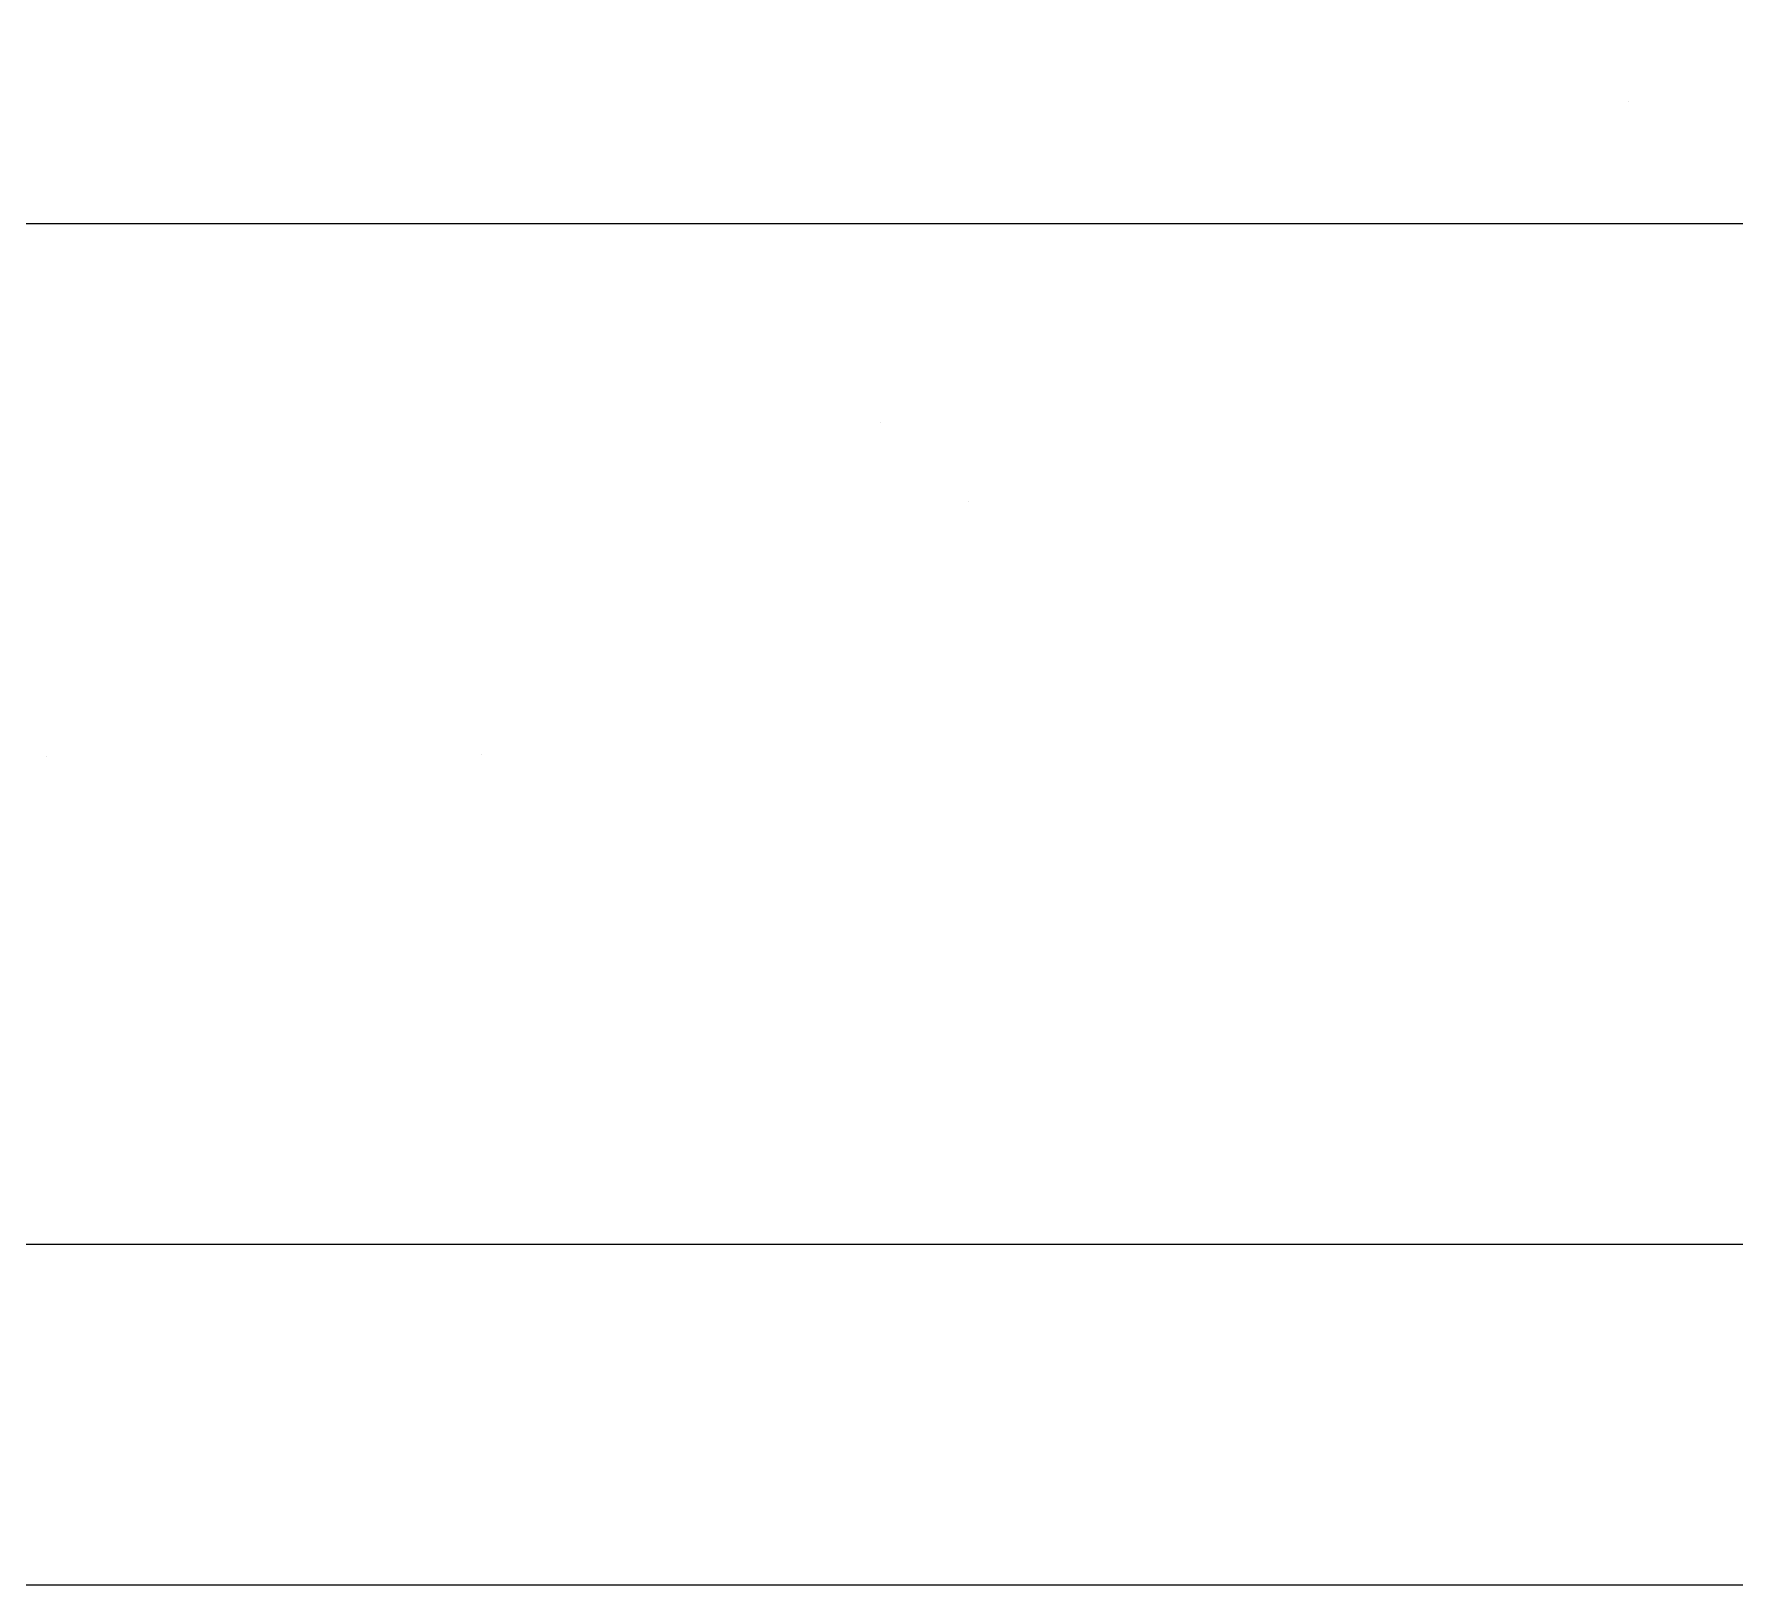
# Model space of a CAD drawing. Extents: x 0.1 to 49.5, y 17.6 to 52.5.
# Drawn here: x 5.825 to 8.758, y 17.644 to 20.318 of the extents above; entities that cross this region are included whole.
import ezdxf

# ---------------------------------------------------------------- set-up
doc = ezdxf.new("R2010")
doc.units = 0
doc.layers.get('0').update_dxf_attribs({"linetype": 'CONTINUOUS'})

msp = doc.modelspace()

# ---------------------------------------------------------------- linework, layer by layer
at = {"color": 7, "const_width": 0.0000000783}
for points in [[(8.6776, 20.1186), (8.6776, 20.3182), (8.6556, 20.3182), (8.6556, 20.1186), (8.6776, 20.1186)], [(7.4905, 20.1364), (7.4985, 20.1295), (7.5064, 20.124), (7.5141, 20.1201), (7.5218, 20.1174), (7.5299, 20.1158), (7.5384, 20.1153), (7.5516, 20.1166), (7.5626, 20.1205), (7.5713, 20.127), (7.5777, 20.1354), (7.5816, 20.1454), (7.5829, 20.1567), (7.5824, 20.1636), (7.5809, 20.17), (7.5785, 20.1761), (7.5753, 20.1816), (7.5715, 20.1863), (7.5671, 20.1902), (7.5622, 20.1934), (7.5569, 20.1961), (7.5512, 20.1982), (7.5462, 20.1995), (7.5396, 20.2007), (7.5316, 20.2019), (7.5154, 20.2044), (7.5023, 20.2072), (7.4923, 20.2103), (7.4922, 20.2133), (7.4922, 20.2154), (7.4922, 20.2167), (7.4929, 20.2257), (7.495, 20.2328), (7.4984, 20.2378), (7.505, 20.2425), (7.5134, 20.2452), (7.5236, 20.2462), (7.533, 20.2455), (7.5407, 20.2435), (7.5465, 20.2401), (7.551, 20.235), (7.5547, 20.2279), (7.5575, 20.2187), (7.5791, 20.2219), (7.5767, 20.2315), (7.5734, 20.2398), (7.5694, 20.2468), (7.5642, 20.2526), (7.5577, 20.2574), (7.5499, 20.2613), (7.5409, 20.2642), (7.5311, 20.2659), (7.5204, 20.2664), (7.51, 20.266), (7.5009, 20.2645), (7.4933, 20.2621), (7.487, 20.2589), (7.4819, 20.2553), (7.478, 20.2511), (7.475, 20.2463), (7.4727, 20.2408), (7.4711, 20.2344), (7.4705, 20.2291), (7.4701, 20.2216), (7.47, 20.2118), (7.47, 20.1792), (7.4699, 20.1592), (7.4694, 20.1448), (7.4686, 20.1359), (7.4674, 20.13), (7.4655, 20.1242), (7.463, 20.1186), (7.4861, 20.1186), (7.4881, 20.124), (7.4895, 20.1299), (7.4905, 20.1364)], [(7.7097, 20.1617), (7.6879, 20.1656), (7.6859, 20.1566), (7.6825, 20.1492), (7.6776, 20.1432), (7.6713, 20.1389), (7.6635, 20.1363), (7.6542, 20.1355), (7.6449, 20.1362), (7.6374, 20.1385), (7.6316, 20.1423), (7.6275, 20.1472), (7.6251, 20.1526), (7.6243, 20.1585), (7.625, 20.1636), (7.6272, 20.168), (7.6308, 20.1715), (7.6353, 20.1739), (7.6428, 20.1767), (7.6533, 20.1799), (7.6678, 20.1842), (7.679, 20.1881), (7.6869, 20.1916), (7.6927, 20.1954), (7.6974, 20.1999), (7.7012, 20.2054), (7.7038, 20.2114), (7.7055, 20.2179), (7.706, 20.2248), (7.7055, 20.2311), (7.7042, 20.237), (7.702, 20.2427), (7.699, 20.2479), (7.6954, 20.2524), (7.6912, 20.2564), (7.6873, 20.259), (7.6826, 20.2614), (7.6771, 20.2635), (7.6711, 20.2651), (7.6647, 20.2661), (7.6581, 20.2664), (7.6483, 20.2659), (7.6393, 20.2643), (7.6312, 20.2615), (7.6241, 20.2579), (7.6184, 20.2535), (7.6141, 20.2483), (7.6108, 20.2421), (7.6083, 20.2346), (7.6065, 20.2259), (7.6281, 20.2226), (7.6297, 20.2295), (7.6325, 20.2353), (7.6366, 20.24), (7.6419, 20.2435), (7.6486, 20.2456), (7.6565, 20.2463), (7.6657, 20.2457), (7.6729, 20.2438), (7.6782, 20.2407), (7.6818, 20.2368), (7.684, 20.2324), (7.6847, 20.2276), (7.6844, 20.2246), (7.6835, 20.2217), (7.682, 20.2191), (7.6798, 20.2166), (7.677, 20.2144), (7.6735, 20.2125), (7.6699, 20.2112), (7.6634, 20.2091), (7.654, 20.2063), (7.64, 20.2019), (7.6291, 20.1981), (7.6214, 20.1949), (7.6157, 20.1915), (7.6108, 20.1872), (7.6069, 20.182), (7.6039, 20.1759), (7.6022, 20.169), (7.6016, 20.1611), (7.6023, 20.1531), (7.6045, 20.1454), (7.608, 20.138), (7.613, 20.1313), (7.6191, 20.1257), (7.6266, 20.1212), (7.635, 20.118), (7.6442, 20.116), (7.654, 20.1153), (7.6696, 20.1166), (7.6825, 20.1205), (7.6927, 20.127), (7.7005, 20.1361), (7.7061, 20.1477), (7.7097, 20.1617)], [(7.7513, 20.1651), (7.7285, 20.162), (7.7332, 20.1483), (7.7398, 20.1368), (7.7485, 20.1276), (7.7591, 20.1208), (7.7715, 20.1167), (7.7858, 20.1153), (7.8035, 20.1175), (7.8186, 20.124), (7.831, 20.1349), (7.8403, 20.1496), (7.8459, 20.1679), (7.8478, 20.1897), (7.8459, 20.2122), (7.8402, 20.231), (7.8308, 20.2463), (7.8185, 20.2575), (7.8038, 20.2642), (7.787, 20.2664), (7.7706, 20.2642), (7.7564, 20.2577), (7.7443, 20.2467), (7.7352, 20.2317), (7.7296, 20.2132), (7.7278, 20.1912), (7.7278, 20.1895), (7.7279, 20.1873), (7.7279, 20.1846), (7.825, 20.1846), (7.8231, 20.17), (7.819, 20.1578), (7.8128, 20.1481), (7.805, 20.1411), (7.7959, 20.1369), (7.7856, 20.1355), (7.7779, 20.1363), (7.771, 20.1386), (7.7649, 20.1425), (7.7596, 20.1482), (7.7551, 20.1557), (7.7513, 20.1651)], [(7.9242, 20.1186), (7.9242, 20.2632), (7.9044, 20.2632), (7.9044, 20.2412), (7.8994, 20.2503), (7.8947, 20.2571), (7.8903, 20.2615), (7.8859, 20.2643), (7.8812, 20.2659), (7.8762, 20.2664), (7.8687, 20.2656), (7.8612, 20.2629), (7.8535, 20.2585), (7.8611, 20.2358), (7.8665, 20.2388), (7.8719, 20.2405), (7.8773, 20.2411), (7.8819, 20.2406), (7.8863, 20.239), (7.8903, 20.2363), (7.8937, 20.2326), (7.8965, 20.2282), (7.8985, 20.2229), (7.9005, 20.2139), (7.9017, 20.2044), (7.9022, 20.1943), (7.9022, 20.1186), (7.9242, 20.1186)], [(8.0635, 20.0632), (8.0635, 20.2632), (8.0434, 20.2632), (8.0434, 20.2444), (8.0385, 20.2511), (8.0331, 20.2566), (8.0274, 20.2609), (8.021, 20.264), (8.0138, 20.2658), (8.0057, 20.2664), (7.995, 20.2654), (7.9852, 20.2622), (7.9763, 20.2569), (7.9685, 20.2497), (7.9621, 20.2407), (7.957, 20.23), (7.9534, 20.2181), (7.9513, 20.2054), (7.9506, 20.192), (7.9513, 20.1777), (7.9537, 20.1643), (7.9577, 20.152), (7.9632, 20.1411), (7.9702, 20.132), (7.9786, 20.1248), (7.9878, 20.1195), (7.9974, 20.1164), (8.0073, 20.1153), (8.0144, 20.1159), (8.021, 20.1176), (8.0271, 20.1205), (8.0326, 20.1242), (8.0374, 20.1286), (8.0415, 20.1336), (8.0415, 20.0632), (8.0635, 20.0632)], [(8.2726, 20.1186), (8.2726, 20.2632), (8.2528, 20.2632), (8.2528, 20.2429), (8.2483, 20.2495), (8.2429, 20.2552), (8.2365, 20.26), (8.2294, 20.2636), (8.2217, 20.2657), (8.2134, 20.2664), (8.2043, 20.2657), (8.1964, 20.2635), (8.1897, 20.2598), (8.1841, 20.2547), (8.1798, 20.2485), (8.1766, 20.2411), (8.1653, 20.2552), (8.1519, 20.2636), (8.1364, 20.2664), (8.1245, 20.2651), (8.1146, 20.2611), (8.1067, 20.2545), (8.1009, 20.2452), (8.0974, 20.2329), (8.0962, 20.2178), (8.0962, 20.1186), (8.1182, 20.1186), (8.1182, 20.2097), (8.1184, 20.2186), (8.1191, 20.2256), (8.1203, 20.2308), (8.1221, 20.2349), (8.1247, 20.2383), (8.1281, 20.2412), (8.1321, 20.2434), (8.1365, 20.2448), (8.1413, 20.2452), (8.15, 20.2441), (8.1576, 20.2407), (8.1641, 20.2351), (8.1692, 20.2269), (8.1722, 20.2161), (8.1732, 20.2026), (8.1732, 20.1186), (8.1952, 20.1186), (8.1952, 20.2125), (8.1958, 20.2225), (8.1976, 20.2307), (8.2006, 20.237), (8.205, 20.2416), (8.2109, 20.2443), (8.2183, 20.2452), (8.2243, 20.2446), (8.2301, 20.2428), (8.2355, 20.2398), (8.2403, 20.2356), (8.2441, 20.2303), (8.2469, 20.2238), (8.2489, 20.2158), (8.2501, 20.2057), (8.2505, 20.1936), (8.2505, 20.1186), (8.2726, 20.1186)], [(8.323, 20.1651), (8.3002, 20.162), (8.3049, 20.1483), (8.3115, 20.1368), (8.3202, 20.1276), (8.3308, 20.1208), (8.3432, 20.1167), (8.3575, 20.1153), (8.3752, 20.1175), (8.3903, 20.124), (8.4027, 20.1349), (8.412, 20.1496), (8.4176, 20.1679), (8.4195, 20.1897), (8.4176, 20.2122), (8.4119, 20.231), (8.4026, 20.2463), (8.3902, 20.2575), (8.3755, 20.2642), (8.3587, 20.2664), (8.3423, 20.2642), (8.3281, 20.2577), (8.316, 20.2467), (8.3069, 20.2317), (8.3013, 20.2132), (8.2995, 20.1912), (8.2995, 20.1895), (8.2996, 20.1873), (8.2996, 20.1846), (8.3967, 20.1846), (8.3948, 20.17), (8.3907, 20.1578), (8.3845, 20.1481), (8.3767, 20.1411), (8.3676, 20.1369), (8.3573, 20.1355), (8.3496, 20.1363), (8.3427, 20.1386), (8.3366, 20.1425), (8.3313, 20.1482), (8.3268, 20.1557), (8.323, 20.1651)], [(8.5365, 20.1364), (8.5445, 20.1295), (8.5524, 20.124), (8.5601, 20.1201), (8.5678, 20.1174), (8.5759, 20.1158), (8.5844, 20.1153), (8.5976, 20.1166), (8.6086, 20.1205), (8.6173, 20.127), (8.6237, 20.1354), (8.6276, 20.1454), (8.6289, 20.1567), (8.6284, 20.1636), (8.6269, 20.17), (8.6245, 20.1761), (8.6213, 20.1816), (8.6175, 20.1863), (8.6131, 20.1902), (8.6082, 20.1934), (8.6029, 20.1961), (8.5972, 20.1982), (8.5922, 20.1995), (8.5856, 20.2007), (8.5776, 20.2019), (8.5614, 20.2044), (8.5483, 20.2072), (8.5383, 20.2103), (8.5382, 20.2133), (8.5382, 20.2154), (8.5382, 20.2167), (8.5389, 20.2257), (8.541, 20.2328), (8.5444, 20.2378), (8.551, 20.2425), (8.5594, 20.2452), (8.5696, 20.2462), (8.579, 20.2455), (8.5867, 20.2435), (8.5925, 20.2401), (8.597, 20.235), (8.6007, 20.2279), (8.6035, 20.2187), (8.6251, 20.2219), (8.6227, 20.2315), (8.6194, 20.2398), (8.6154, 20.2468), (8.6102, 20.2526), (8.6037, 20.2574), (8.5959, 20.2613), (8.587, 20.2642), (8.5771, 20.2659), (8.5664, 20.2664), (8.556, 20.266), (8.5469, 20.2645), (8.5393, 20.2621), (8.533, 20.2589), (8.5279, 20.2553), (8.524, 20.2511), (8.521, 20.2463), (8.5187, 20.2408), (8.5171, 20.2344), (8.5165, 20.2291), (8.5161, 20.2216), (8.516, 20.2118), (8.516, 20.1792), (8.5159, 20.1592), (8.5154, 20.1448), (8.5146, 20.1359), (8.5134, 20.13), (8.5115, 20.1242), (8.509, 20.1186), (8.5321, 20.1186), (8.5341, 20.124), (8.5355, 20.1299), (8.5365, 20.1364)], [(7.7511, 20.2048), (7.7527, 20.2159), (7.7554, 20.225), (7.7594, 20.2321), (7.7671, 20.24), (7.7762, 20.2447), (7.7867, 20.2463), (7.7963, 20.245), (7.8048, 20.2413), (7.8123, 20.235), (7.8182, 20.2266), (7.822, 20.2165), (7.8237, 20.2048), (7.7511, 20.2048)], [(8.0436, 20.1901), (8.0424, 20.1731), (8.039, 20.1593), (8.0334, 20.1488), (8.0261, 20.1414), (8.0179, 20.137), (8.0088, 20.1355), (7.9994, 20.137), (7.991, 20.1416), (7.9836, 20.1493), (7.9778, 20.1602), (7.9743, 20.1745), (7.9731, 20.1921), (7.9742, 20.209), (7.9776, 20.2228), (7.9833, 20.2335), (7.9906, 20.2411), (7.9987, 20.2457), (8.0078, 20.2472), (8.0168, 20.2456), (8.0251, 20.2407), (8.0327, 20.2326), (8.0387, 20.2214), (8.0423, 20.2072), (8.0436, 20.1901)], [(8.3228, 20.2048), (8.3244, 20.2159), (8.3271, 20.225), (8.3311, 20.2321), (8.3388, 20.24), (8.3479, 20.2447), (8.3584, 20.2463), (8.368, 20.245), (8.3765, 20.2413), (8.384, 20.235), (8.3899, 20.2266), (8.3937, 20.2165), (8.3954, 20.2048), (8.3228, 20.2048)], [(7.4923, 20.1912), (7.5016, 20.1877), (7.5137, 20.1846), (7.5283, 20.1819), (7.5365, 20.1804), (7.5429, 20.1787), (7.5476, 20.177), (7.551, 20.1749), (7.5539, 20.1722), (7.5563, 20.169), (7.558, 20.1654), (7.559, 20.1615), (7.5593, 20.1574), (7.5586, 20.1512), (7.5564, 20.1458), (7.5527, 20.1411), (7.5475, 20.1374), (7.541, 20.1352), (7.5331, 20.1345), (7.5249, 20.1352), (7.5174, 20.1373), (7.5104, 20.1407), (7.5044, 20.1453), (7.4995, 20.151), (7.4959, 20.1577), (7.4939, 20.1641), (7.4927, 20.1722), (7.4923, 20.1822), (7.4923, 20.1912)], [(8.5383, 20.1912), (8.5476, 20.1877), (8.5597, 20.1846), (8.5743, 20.1819), (8.5825, 20.1804), (8.5889, 20.1787), (8.5936, 20.177), (8.597, 20.1749), (8.5999, 20.1722), (8.6023, 20.169), (8.604, 20.1654), (8.605, 20.1615), (8.6053, 20.1574), (8.6046, 20.1512), (8.6024, 20.1458), (8.5987, 20.1411), (8.5935, 20.1374), (8.587, 20.1352), (8.5791, 20.1345), (8.5709, 20.1352), (8.5634, 20.1373), (8.5564, 20.1407), (8.5504, 20.1453), (8.5456, 20.151), (8.5419, 20.1577), (8.5399, 20.1641), (8.5387, 20.1722), (8.5383, 20.1822), (8.5383, 20.1912)], [(7.4296, 20.1186), (7.4296, 20.1465), (7.4045, 20.1465), (7.4045, 20.1186), (7.4296, 20.1186)], [(7.3255, 19.6501), (7.3212, 19.6953), (7.3081, 19.7334), (7.2863, 19.7645), (7.2576, 19.7875), (7.2238, 19.8013), (7.185, 19.8059), (7.1588, 19.8037), (7.1344, 19.7972), (7.1117, 19.7864), (7.0917, 19.7718), (7.0751, 19.7537), (7.062, 19.7323), (7.0525, 19.7081), (7.0467, 19.6818), (7.0448, 19.6535), (7.0468, 19.6248), (7.0529, 19.5982), (7.0629, 19.5736), (7.0765, 19.552), (7.0936, 19.5342), (7.1139, 19.5203), (7.1365, 19.5102), (7.1603, 19.5042), (7.1852, 19.5021), (7.2118, 19.5044), (7.2365, 19.511), (7.2593, 19.5222), (7.2793, 19.5371), (7.2957, 19.5554), (7.3087, 19.5768), (7.3181, 19.6004), (7.3237, 19.6248), (7.3255, 19.6501)], [(7.4953, 19.6223), (7.4953, 19.6567), (7.371, 19.6569), (7.371, 19.548), (7.3903, 19.534), (7.41, 19.5226), (7.43, 19.5137), (7.4505, 19.5073), (7.4713, 19.5034), (7.4925, 19.5021), (7.5205, 19.5042), (7.5466, 19.5104), (7.5711, 19.5207), (7.5927, 19.5348), (7.6105, 19.5527), (7.6244, 19.5742), (7.6344, 19.5985), (7.6405, 19.6246), (7.6425, 19.6525), (7.6405, 19.6804), (7.6345, 19.7071), (7.6245, 19.7325), (7.6108, 19.7551), (7.5937, 19.7735), (7.573, 19.7876), (7.5494, 19.7976), (7.5236, 19.8037), (7.4955, 19.8057), (7.475, 19.8045), (7.4558, 19.8011), (7.4379, 19.7953), (7.422, 19.7876), (7.4086, 19.778), (7.3976, 19.7666), (7.3886, 19.7531), (7.3812, 19.7371), (7.3754, 19.7186), (7.4104, 19.709), (7.4152, 19.7228), (7.4207, 19.7346), (7.4268, 19.7442), (7.4343, 19.7522), (7.4437, 19.759), (7.4549, 19.7647), (7.4675, 19.769), (7.4809, 19.7716), (7.4953, 19.7724), (7.5123, 19.7715), (7.5276, 19.7688), (7.5414, 19.7643), (7.5535, 19.7583), (7.5639, 19.7512), (7.5727, 19.743), (7.58, 19.7339), (7.5862, 19.7242), (7.5912, 19.714), (7.5974, 19.6953), (7.6012, 19.6756), (7.6024, 19.6549), (7.6009, 19.6302), (7.5964, 19.6083), (7.5889, 19.5892), (7.5785, 19.5731), (7.5654, 19.56), (7.5496, 19.55), (7.532, 19.5429), (7.5137, 19.5386), (7.4947, 19.5372), (7.478, 19.5383), (7.4616, 19.5415), (7.4455, 19.5469), (7.4307, 19.5535), (7.4186, 19.5604), (7.409, 19.5676), (7.409, 19.6223), (7.4953, 19.6223)], [(7.74, 19.5071), (7.74, 19.8006), (7.7011, 19.8006), (7.7011, 19.5071), (7.74, 19.5071)], [(8.0427, 19.5071), (8.0427, 19.8006), (7.9416, 19.8006), (7.9205, 19.8002), (7.9031, 19.7988), (7.8893, 19.7964), (7.8733, 19.7915), (7.859, 19.7845), (7.8463, 19.7754), (7.8321, 19.7611), (7.8205, 19.7444), (7.8115, 19.7253), (7.8051, 19.7039), (7.8013, 19.6807), (7.8, 19.6555), (7.8009, 19.6341), (7.8035, 19.6143), (7.8078, 19.5962), (7.8135, 19.58), (7.8202, 19.5658), (7.8278, 19.5535), (7.8362, 19.543), (7.8452, 19.5341), (7.8546, 19.5269), (7.8649, 19.5209), (7.8766, 19.516), (7.8896, 19.5122), (7.904, 19.5094), (7.9197, 19.5077), (7.9368, 19.5071), (8.0427, 19.5071)], [(8.3734, 19.6501), (8.369, 19.6953), (8.356, 19.7334), (8.3342, 19.7645), (8.3055, 19.7875), (8.2717, 19.8013), (8.2329, 19.8059), (8.2067, 19.8037), (8.1822, 19.7972), (8.1596, 19.7864), (8.1396, 19.7718), (8.123, 19.7537), (8.1098, 19.7323), (8.1003, 19.7081), (8.0946, 19.6818), (8.0927, 19.6535), (8.0947, 19.6248), (8.1007, 19.5982), (8.1107, 19.5736), (8.1244, 19.552), (8.1414, 19.5342), (8.1618, 19.5203), (8.1844, 19.5102), (8.2081, 19.5042), (8.2331, 19.5021), (8.2597, 19.5044), (8.2844, 19.511), (8.3071, 19.5222), (8.3271, 19.5371), (8.3436, 19.5554), (8.3566, 19.5768), (8.3659, 19.6004), (8.3715, 19.6248), (8.3734, 19.6501)], [(8.4483, 19.6101), (8.4094, 19.6002), (8.4198, 19.5709), (8.4344, 19.5465), (8.4534, 19.5273), (8.4761, 19.5133), (8.502, 19.5049), (8.531, 19.5021), (8.5606, 19.5043), (8.5864, 19.5107), (8.6081, 19.5215), (8.6264, 19.5363), (8.6415, 19.5549), (8.6534, 19.5774), (8.662, 19.6024), (8.6672, 19.6287), (8.6689, 19.6561), (8.667, 19.6854), (8.6611, 19.712), (8.6514, 19.7361), (8.6381, 19.757), (8.6215, 19.7743), (8.6015, 19.7879), (8.5793, 19.7978), (8.5555, 19.8037), (8.5304, 19.8057), (8.5026, 19.8032), (8.4779, 19.7957), (8.4563, 19.7832), (8.4383, 19.7663), (8.4243, 19.7452), (8.4144, 19.7202), (8.4527, 19.7112), (8.4605, 19.7306), (8.4704, 19.7461), (8.4823, 19.7578), (8.4964, 19.7659), (8.5127, 19.7708), (8.5312, 19.7724), (8.5525, 19.7706), (8.5713, 19.7652), (8.5877, 19.7562), (8.6014, 19.7442), (8.612, 19.7296), (8.6197, 19.7127), (8.6248, 19.6943), (8.6278, 19.6755), (8.6289, 19.6563), (8.6277, 19.6324), (8.624, 19.6106), (8.618, 19.5909), (8.6093, 19.5739), (8.598, 19.56), (8.584, 19.5492), (8.5683, 19.5415), (8.5516, 19.5369), (8.5342, 19.5354), (8.5135, 19.5375), (8.4951, 19.5437), (8.4789, 19.5542), (8.4655, 19.5688), (8.4552, 19.5874), (8.4483, 19.6101)], [(7.2855, 19.6495), (7.2823, 19.6166), (7.2728, 19.5888), (7.257, 19.5659), (7.2363, 19.5489), (7.2125, 19.5388), (7.1854, 19.5354), (7.1579, 19.5388), (7.1338, 19.5491), (7.1132, 19.5662), (7.0975, 19.5896), (7.088, 19.6188), (7.0849, 19.6537), (7.0862, 19.6766), (7.0903, 19.6974), (7.097, 19.7163), (7.1063, 19.7327), (7.1181, 19.7466), (7.1324, 19.7577), (7.1486, 19.7659), (7.1661, 19.7708), (7.1848, 19.7724), (7.211, 19.7693), (7.2347, 19.7598), (7.2558, 19.7441), (7.2723, 19.721), (7.2822, 19.6895), (7.2855, 19.6495)], [(8.3334, 19.6495), (8.3302, 19.6166), (8.3207, 19.5888), (8.3048, 19.5659), (8.2842, 19.5489), (8.2603, 19.5388), (8.2333, 19.5354), (8.2058, 19.5388), (8.1817, 19.5491), (8.1611, 19.5662), (8.1454, 19.5896), (8.1359, 19.6188), (8.1328, 19.6537), (8.1341, 19.6766), (8.1381, 19.6974), (8.1449, 19.7163), (8.1542, 19.7327), (8.166, 19.7466), (8.1803, 19.7577), (8.1965, 19.7659), (8.2139, 19.7708), (8.2327, 19.7724), (8.2589, 19.7693), (8.2825, 19.7598), (8.3036, 19.7441), (8.3202, 19.721), (8.3301, 19.6895), (8.3334, 19.6495)], [(7.9412, 19.5418), (7.9232, 19.5424), (7.908, 19.5442), (7.8956, 19.5472), (7.8854, 19.5513), (7.8766, 19.5564), (7.8693, 19.5624), (7.8608, 19.5727), (7.8536, 19.585), (7.8478, 19.5995), (7.8435, 19.6162), (7.8409, 19.635), (7.8401, 19.6561), (7.8417, 19.6844), (7.8468, 19.708), (7.8552, 19.7269), (7.866, 19.7415), (7.8782, 19.7526), (7.8919, 19.76), (7.9044, 19.7633), (7.9212, 19.7653), (7.9422, 19.766), (8.0038, 19.766), (8.0038, 19.5418), (7.9412, 19.5418)]]:
    msp.add_lwpolyline(points, dxfattribs=at)
at = {"color": 7}
for points in [[(0.7305, 19.9917), (24.2106, 19.9917)], [(48.8647, 18.2307), (0.7305, 18.2307)], [(49.4517, 17.6437), (0.1435, 17.6437)]]:
    msp.add_lwpolyline(points, dxfattribs=at)
at = {"color": 5, "const_width": 0.0000000783}
for points in [[(5.8453, 18.8732), (5.8453, 18.8317), (6.0548, 18.8317), (6.0545, 18.8419), (6.053, 18.8519), (6.0503, 18.8617), (6.0439, 18.8775), (6.0353, 18.8931), (6.0247, 18.9085), (6.0112, 18.9247), (5.9942, 18.9425), (5.9737, 18.9619), (5.943, 18.9911), (5.9197, 19.0159), (5.9039, 19.0365), (5.8938, 19.0545), (5.8877, 19.0718), (5.8857, 19.0885), (5.8876, 19.1047), (5.8931, 19.1192), (5.9023, 19.1318), (5.9144, 19.1417), (5.9288, 19.1475), (5.9454, 19.1495), (5.9629, 19.1474), (5.9779, 19.1412), (5.9904, 19.1308), (5.9998, 19.1167), (6.0055, 19.0994), (6.0075, 19.0789), (6.0475, 19.0834), (6.0422, 19.114), (6.0319, 19.1392), (6.0165, 19.1592), (5.9966, 19.1737), (5.9726, 19.1824), (5.9445, 19.1853), (5.9162, 19.1822), (5.8922, 19.1728), (5.8723, 19.1572), (5.8576, 19.137), (5.8487, 19.1137), (5.8457, 19.0875), (5.8466, 19.0735), (5.8492, 19.0596), (5.8535, 19.046), (5.8598, 19.0321), (5.8685, 19.0178), (5.8794, 19.0029), (5.894, 18.986), (5.914, 18.9654), (5.9394, 18.941), (5.9599, 18.9215), (5.9749, 18.9067), (5.9843, 18.8966), (5.9906, 18.8889), (5.9961, 18.8811), (6.0008, 18.8732), (5.8453, 18.8732)], [(6.2961, 19.0054), (6.2948, 19.0443), (6.291, 19.0778), (6.2846, 19.1059), (6.2756, 19.1293), (6.2641, 19.1489), (6.2502, 19.1646), (6.2337, 19.1761), (6.2145, 19.183), (6.1928, 19.1853), (6.1765, 19.184), (6.1615, 19.1802), (6.148, 19.1739), (6.1359, 19.1652), (6.1253, 19.1542), (6.1162, 19.141), (6.1085, 19.1256), (6.1019, 19.1081), (6.0965, 19.0886), (6.0926, 19.0656), (6.0902, 19.0379), (6.0894, 19.0054), (6.0907, 18.9667), (6.0945, 18.9333), (6.1009, 18.9053), (6.1098, 18.8818), (6.1212, 18.8622), (6.1351, 18.8464), (6.1517, 18.8349), (6.1709, 18.828), (6.1928, 18.8256), (6.2211, 18.8297), (6.2451, 18.8419), (6.2648, 18.8622), (6.2822, 18.8976), (6.2926, 18.9453), (6.2961, 19.0054)], [(6.5188, 18.8317), (6.5577, 18.8317), (6.5577, 19.1072), (6.5681, 19.0973), (6.5804, 19.0874), (6.5946, 19.0774), (6.6093, 19.0683), (6.623, 19.0609), (6.6356, 19.0551), (6.6356, 19.0969), (6.6147, 19.1091), (6.5957, 19.1228), (6.5785, 19.1382), (6.5638, 19.1542), (6.5523, 19.1699), (6.5439, 19.1853), (6.5188, 19.1853), (6.5188, 18.8317)], [(6.9117, 19.0054), (6.9104, 19.0443), (6.9066, 19.0778), (6.9001, 19.1059), (6.8912, 19.1293), (6.8797, 19.1489), (6.8658, 19.1646), (6.8492, 19.1761), (6.8301, 19.183), (6.8084, 19.1853), (6.792, 19.184), (6.7771, 19.1802), (6.7636, 19.1739), (6.7515, 19.1652), (6.7409, 19.1542), (6.7318, 19.141), (6.724, 19.1256), (6.7175, 19.1081), (6.7121, 19.0886), (6.7082, 19.0656), (6.7058, 19.0379), (6.705, 19.0054), (6.7063, 18.9667), (6.7101, 18.9333), (6.7165, 18.9053), (6.7254, 18.8818), (6.7368, 18.8622), (6.7507, 18.8464), (6.7673, 18.8349), (6.7865, 18.828), (6.8084, 18.8256), (6.8367, 18.8297), (6.8607, 18.8419), (6.8804, 18.8622), (6.8978, 18.8976), (6.9082, 18.9453), (6.9117, 19.0054)], [(6.2561, 19.0054), (6.2541, 18.954), (6.248, 18.9155), (6.2378, 18.8899), (6.2247, 18.874), (6.2097, 18.8644), (6.1928, 18.8612), (6.1758, 18.8644), (6.1608, 18.874), (6.1477, 18.89), (6.1375, 18.9157), (6.1314, 18.9541), (6.1294, 19.0054), (6.1314, 19.0568), (6.1375, 19.0954), (6.1477, 19.1209), (6.1609, 19.1368), (6.176, 19.1463), (6.1932, 19.1495), (6.2099, 19.1467), (6.2241, 19.1383), (6.236, 19.1243), (6.2472, 19.0968), (6.2539, 19.0571), (6.2561, 19.0054)], [(6.8717, 19.0054), (6.8697, 18.954), (6.8636, 18.9155), (6.8534, 18.8899), (6.8403, 18.874), (6.8253, 18.8644), (6.8084, 18.8612), (6.7914, 18.8644), (6.7764, 18.874), (6.7633, 18.89), (6.7531, 18.9157), (6.747, 18.9541), (6.745, 19.0054), (6.747, 19.0568), (6.7531, 19.0954), (6.7633, 19.1209), (6.7764, 19.1368), (6.7916, 19.1463), (6.8088, 19.1495), (6.8255, 19.1467), (6.8397, 19.1383), (6.8516, 19.1243), (6.8628, 19.0968), (6.8695, 19.0571), (6.8717, 19.0054)], [(6.3973, 18.8317), (6.3973, 18.8809), (6.353, 18.8809), (6.353, 18.8317), (6.3973, 18.8317)]]:
    msp.add_lwpolyline(points, dxfattribs=at)

doc.saveas('drawing.dxf')
